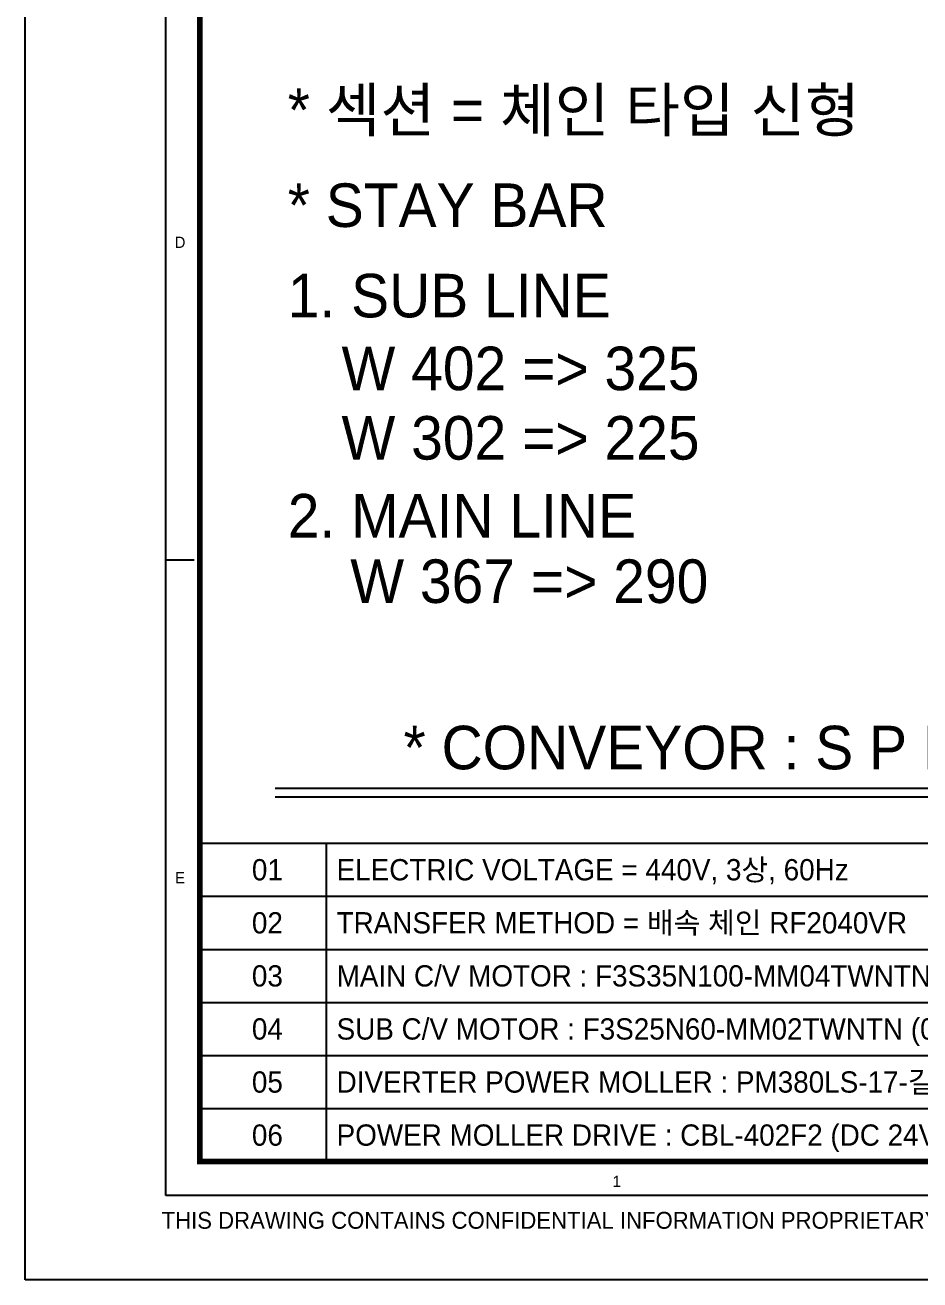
# Model space of a CAD drawing. Header units: inches. Extents: x 0 to 77285, y -118 to 40065.
# Drawn here: x 0 to 9527, y 0 to 13366 of the extents above; entities that cross this region are included whole.
import ezdxf
from ezdxf.enums import TextEntityAlignment as Align

# ---------------------------------------------------------------- set-up
doc = ezdxf.new("R2010")
doc.units = ezdxf.units.IN
doc.header["$LTSCALE"] = 5
doc.header["$MEASUREMENT"] = 0
doc.styles.add('SCI', font='')
doc.styles.get('SCI').set_extended_font_data('Gulim')

# ---------------------------------------------------------------- blocks, each defined once
blk = doc.blocks.new('A$C60684f4e')
at = {"color": 2}
blk.add_line((15, -233.1), (12.5, -233.1), dxfattribs=at)
blk.add_lwpolyline([(12.5, -289.5), (12.5, -7.5), (412.5, -7.5), (412.5, -289.5)], close=True, dxfattribs=at)
at = {"color": 40, "const_width": 0.5}
blk.add_lwpolyline([(15.5, -286.5), (15.5, -10.5), (409.5, -10.5), (409.5, -286.5)], close=True, dxfattribs=at)
at = {"layer": 'Defpoints', "color": 1}
blk.add_lwpolyline([(0, -297), (0, 0), (420, 0), (420, -297)], close=True, dxfattribs=at)
at = {"color": 2, "style": 'SCI'}
for s, p in [('D', (13.75, -204.9)), ('E', (13.75, -261.3)), ('1', (52.5, -288.25))]:
    blk.add_text(s, height=1, dxfattribs=at).set_placement(p, align=Align.MIDDLE_CENTER)
at = {"color": 3, "linetype": 'Continuous', "style": 'SCI'}
blk.add_text('THIS DRAWING CONTAINS CONFIDENTIAL INFORMATION PROPRIETARY TO SECHANG INTERNATIONAL Co., Ltd  ', height=1.5, dxfattribs=at).set_placement((12.11, -292.46))

msp = doc.modelspace()

# ---------------------------------------------------------------- linework, layer by layer
for p, q in [((2662.86263325, 5237.03733775), (11572.31272527, 5237.03733775)), ((2662.86263325, 5146.77968641), (11572.31272527, 5146.77968641)), ((1860, 4651.5988461), (14886.22242881, 4651.5988461)), ((1860, 4651.5988461), (1860, 4086.33237175)), ((1860, 4086.33237175), (1860, 3521.0658974)), ((1860, 3521.0658974), (1860, 2955.79942305)), ((1860, 2955.79942305), (1860, 2390.5329487)), ((1860, 2390.5329487), (1860, 1825.26647435)), ((1860, 1825.26647435), (1860, 1260)), ((1860, 1260), (14886.22242881, 1260))]:
    msp.add_line(p, q)
at = {"color": 5}
for p, q in [((3204.06712269, 4651.5988461), (3204.06712269, 4086.33237175)), ((1860, 4086.33237175), (14886.22242881, 4086.33237175)), ((3204.06712269, 4086.33237175), (3204.06712269, 3521.0658974)), ((1860, 3521.0658974), (14886.22242881, 3521.0658974)), ((3204.06712269, 3521.0658974), (3204.06712269, 2955.79942305)), ((1860, 2955.79942305), (14886.22242881, 2955.79942305)), ((3204.06712269, 2955.79942305), (3204.06712269, 2390.5329487)), ((1860, 2390.5329487), (14886.22242881, 2390.5329487)), ((3204.06712269, 2390.5329487), (3204.06712269, 1825.26647435)), ((1860, 1825.26647435), (14886.22242881, 1825.26647435)), ((3204.06712269, 1825.26647435), (3204.06712269, 1260))]:
    msp.add_line(p, q, dxfattribs=at)

# ---------------------------------------------------------------- block references
at = {"xscale": 120, "yscale": 120, "zscale": 120}
msp.add_blockref('A$C60684f4e', (0, 35640), dxfattribs=at)

# ---------------------------------------------------------------- texts
at = {"style": 'SCI'}
for s, height, p in [('* 섹션 = 체인 타입 신형', 463.8707364593, (2796.34128891, 12693.10633575)), ('* STAY BAR', 463.870736459, (2796.34128891, 11679.35037243)), ('1. SUB LINE', 463.8707364593, (2796.34128891, 10716.24077147)), ('W 402 => 325', 463.8707364593, (3368.96621278, 9940.68306509)), ('W 302 => 225', 463.8707364593, (3368.96621278, 9201.19780199)), ('2. MAIN LINE', 463.8707364593, (2796.34128891, 8371.53134278)), ('W 367 => 290', 463.8707364593, (3462.30437282, 7674.29231524))]:
    msp.add_text(s, height=height, dxfattribs=at).set_placement(p, align=Align.TOP_LEFT)
for s, height, p in [('* CONVEYOR : S P E C', 463.8707364593, (7300.07662414, 5438.53057499)), ('01', 226.729560899, (2579.72285495, 4255.46684966)), ('02', 226.729560899, (2579.72285495, 3690.20037532)), ('03', 226.729560899, (2579.72285495, 3124.93390097)), ('04', 226.729560899, (2579.72285495, 2559.66742662)), ('05', 226.729560899, (2579.72285495, 1994.40095227)), ('06', 226.729560899, (2579.72285495, 1429.13447792))]:
    msp.add_text(s, height=height, dxfattribs=at).set_placement(p, align=Align.CENTER)
for s, p in [('ELECTRIC VOLTAGE = 440V, 3상, 60Hz', (3316.56712269, 4368.96560892)), ('TRANSFER METHOD = 배속 체인 RF2040VR', (3316.56712269, 3803.69913457)), ('MAIN C/V MOTOR : F3S35N100-MM04TWNTN (0.4Kw, i=100, V=14.2 M/min)', (3316.56712269, 3238.43266022)), ('SUB C/V MOTOR : F3S25N60-MM02TWNTN (0.2Kw, i=60, V=14.8 M/min)', (3316.56712269, 2673.16618588)), ('DIVERTER POWER MOLLER : PM380LS-17-길이-D-024-JD-UR430(BLACK)', (3316.56712269, 2107.89971153)), ('POWER MOLLER DRIVE : CBL-402F2 (DC 24V, V=5~17 M/min)', (3316.56712269, 1542.63323718))]:
    msp.add_text(s, height=226.7295608989, dxfattribs=at).set_placement(p, align=Align.MIDDLE_LEFT)

doc.saveas('drawing.dxf')
